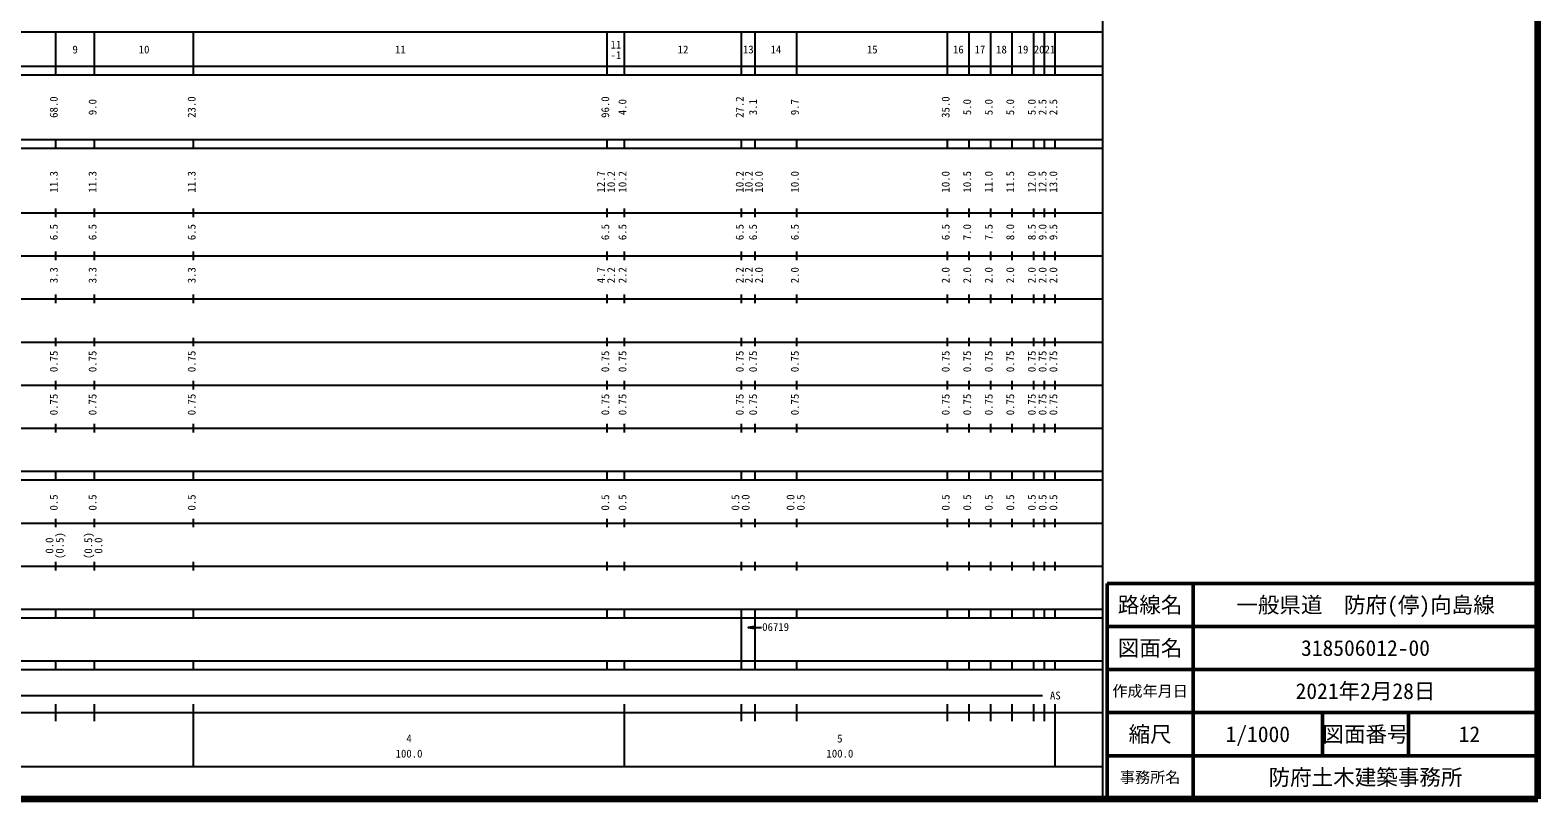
# Model space of a CAD drawing. Units: millimetres on the paper, enlarged 1000 times. Extents: x 40000 to 680000, y 20000 to 380000.
# Drawn here: x 330056 to 680000, y 20000 to 198357 of the extents above; entities that cross this region are included whole.
import ezdxf
from ezdxf.enums import TextEntityAlignment as Align

# ---------------------------------------------------------------- set-up
doc = ezdxf.new("R2010")
doc.units = ezdxf.units.MM
doc.header["$LTSCALE"] = 1000
for name, color, linetype, lineweight in [('M-TTL', 2, 'Continuous', 140), ('M-TTL-BAND', 7, 'Continuous', 25), ('M-TTL-FRAM', 2, 'Continuous', 50), ('M-TTL-LINE', 7, 'Continuous', 50)]:
    doc.layers.add(name, color=color, linetype=linetype, lineweight=lineweight)
doc.layers.add('M-TTL-TXT', color=7, linetype='Continuous')
doc.styles.add('ＭＳ ゴシック', font='')
doc.styles.get('ＭＳ ゴシック').set_extended_font_data('MS Gothic')

# ---------------------------------------------------------------- blocks, each defined once
blk = doc.blocks.new('open_arrow')
at = {"color": 0, "linetype": 'Continuous', "lineweight": -2}
blk.add_lwpolyline([(7.5, 1.25), (0, 0), (7.5, -1.25)], dxfattribs=at)

msp = doc.modelspace()

# ---------------------------------------------------------------- linework, layer by layer
at = {"layer": 'M-TTL'}
for p, q in [((680000, 20000), (680000, 380000)), ((40000, 20000), (680000, 20000))]:
    msp.add_line(p, q, dxfattribs=at)
at = {"layer": 'M-TTL-BAND'}
for p, q in [((579000, 20000), (579000, 370000)), ((68000, 198000), (579000, 198000)), ((336000, 188000), (336000, 198000)), ((345000, 188000), (345000, 198000)), ((368000, 188000), (368000, 198000)), ((464000, 188000), (464000, 198000)), ((468000, 188000), (468000, 198000)), ((495200, 188000), (495200, 198000)), ((498300, 188000), (498300, 198000)), ((508000, 188000), (508000, 198000)), ((543000, 188000), (543000, 198000)), ((548000, 188000), (548000, 198000)), ((553000, 188000), (553000, 198000)), ((558000, 188000), (558000, 198000)), ((563000, 188000), (563000, 198000)), ((565500, 188000), (565500, 198000)), ((568000, 188000), (568000, 198000)), ((40000, 190000), (579000, 190000)), ((40000, 188000), (579000, 188000)), ((40000, 173000), (579000, 173000)), ((336000, 171000), (336000, 173000)), ((345000, 171000), (345000, 173000)), ((368000, 171000), (368000, 173000)), ((464000, 171000), (464000, 173000)), ((468000, 171000), (468000, 173000)), ((495200, 171000), (495200, 173000)), ((498300, 171000), (498300, 173000)), ((508000, 171000), (508000, 173000)), ((543000, 171000), (543000, 173000)), ((548000, 171000), (548000, 173000)), ((553000, 171000), (553000, 173000)), ((558000, 171000), (558000, 173000)), ((563000, 171000), (563000, 173000)), ((565500, 171000), (565500, 173000)), ((568000, 171000), (568000, 173000)), ((40000, 171000), (579000, 171000)), ((40000, 156000), (579000, 156000)), ((336000, 155000), (336000, 157000)), ((345000, 155000), (345000, 157000)), ((368000, 155000), (368000, 157000)), ((464000, 155000), (464000, 157000)), ((468000, 155000), (468000, 157000)), ((495200, 155000), (495200, 157000)), ((498300, 155000), (498300, 157000)), ((508000, 155000), (508000, 157000)), ((543000, 155000), (543000, 157000)), ((548000, 155000), (548000, 157000)), ((553000, 155000), (553000, 157000)), ((558000, 155000), (558000, 157000)), ((563000, 155000), (563000, 157000)), ((565500, 155000), (565500, 157000)), ((568000, 155000), (568000, 157000)), ((336000, 145000), (336000, 147000)), ((345000, 145000), (345000, 147000)), ((368000, 145000), (368000, 147000)), ((464000, 145000), (464000, 147000)), ((468000, 145000), (468000, 147000)), ((495200, 145000), (495200, 147000)), ((498300, 145000), (498300, 147000)), ((508000, 145000), (508000, 147000)), ((543000, 145000), (543000, 147000)), ((548000, 145000), (548000, 147000)), ((553000, 145000), (553000, 147000)), ((558000, 145000), (558000, 147000)), ((563000, 145000), (563000, 147000)), ((565500, 145000), (565500, 147000)), ((568000, 145000), (568000, 147000)), ((46000, 146000), (579000, 146000)), ((336000, 135000), (336000, 137000)), ((345000, 135000), (345000, 137000)), ((368000, 135000), (368000, 137000)), ((464000, 135000), (464000, 137000)), ((468000, 135000), (468000, 137000)), ((495200, 135000), (495200, 137000)), ((498300, 135000), (498300, 137000)), ((508000, 135000), (508000, 137000)), ((543000, 135000), (543000, 137000)), ((548000, 135000), (548000, 137000)), ((553000, 135000), (553000, 137000)), ((558000, 135000), (558000, 137000)), ((563000, 135000), (563000, 137000)), ((565500, 135000), (565500, 137000)), ((568000, 135000), (568000, 137000)), ((52000, 136000), (579000, 136000)), ((46000, 126000), (579000, 126000)), ((336000, 125000), (336000, 127000)), ((345000, 125000), (345000, 127000)), ((368000, 125000), (368000, 127000)), ((464000, 125000), (464000, 127000)), ((468000, 125000), (468000, 127000)), ((495200, 125000), (495200, 127000)), ((498300, 125000), (498300, 127000)), ((508000, 125000), (508000, 127000)), ((543000, 125000), (543000, 127000)), ((548000, 125000), (548000, 127000)), ((553000, 125000), (553000, 127000)), ((558000, 125000), (558000, 127000)), ((563000, 125000), (563000, 127000)), ((565500, 125000), (565500, 127000)), ((568000, 125000), (568000, 127000)), ((52000, 116000), (579000, 116000)), ((336000, 115000), (336000, 117000)), ((345000, 115000), (345000, 117000)), ((368000, 115000), (368000, 117000)), ((464000, 115000), (464000, 117000)), ((468000, 115000), (468000, 117000)), ((495200, 115000), (495200, 117000)), ((498300, 115000), (498300, 117000)), ((508000, 115000), (508000, 117000)), ((543000, 115000), (543000, 117000)), ((548000, 115000), (548000, 117000)), ((553000, 115000), (553000, 117000)), ((558000, 115000), (558000, 117000)), ((563000, 115000), (563000, 117000)), ((565500, 115000), (565500, 117000)), ((568000, 115000), (568000, 117000)), ((46000, 106000), (579000, 106000)), ((336000, 105000), (336000, 107000)), ((345000, 105000), (345000, 107000)), ((368000, 105000), (368000, 107000)), ((464000, 105000), (464000, 107000)), ((468000, 105000), (468000, 107000)), ((495200, 105000), (495200, 107000)), ((498300, 105000), (498300, 107000)), ((508000, 105000), (508000, 107000)), ((543000, 105000), (543000, 107000)), ((548000, 105000), (548000, 107000)), ((553000, 105000), (553000, 107000)), ((558000, 105000), (558000, 107000)), ((563000, 105000), (563000, 107000)), ((565500, 105000), (565500, 107000)), ((568000, 105000), (568000, 107000)), ((40000, 96000), (579000, 96000)), ((336000, 94000), (336000, 96000)), ((345000, 94000), (345000, 96000)), ((368000, 94000), (368000, 96000)), ((464000, 94000), (464000, 96000)), ((468000, 94000), (468000, 96000)), ((495200, 94000), (495200, 96000)), ((498300, 94000), (498300, 96000)), ((508000, 94000), (508000, 96000)), ((543000, 94000), (543000, 96000)), ((548000, 94000), (548000, 96000)), ((553000, 94000), (553000, 96000)), ((558000, 94000), (558000, 96000)), ((563000, 94000), (563000, 96000)), ((565500, 94000), (565500, 96000)), ((568000, 94000), (568000, 96000)), ((40000, 94000), (579000, 94000)), ((49000, 84000), (579000, 84000)), ((336000, 83000), (336000, 85000)), ((345000, 83000), (345000, 85000)), ((368000, 83000), (368000, 85000)), ((464000, 83000), (464000, 85000)), ((468000, 83000), (468000, 85000)), ((495200, 83000), (495200, 85000)), ((498300, 83000), (498300, 85000)), ((508000, 83000), (508000, 85000)), ((543000, 83000), (543000, 85000)), ((548000, 83000), (548000, 85000)), ((553000, 83000), (553000, 85000)), ((558000, 83000), (558000, 85000)), ((563000, 83000), (563000, 85000)), ((565500, 83000), (565500, 85000)), ((568000, 83000), (568000, 85000)), ((40000, 74000), (579000, 74000)), ((336000, 73000), (336000, 75000)), ((345000, 73000), (345000, 75000)), ((368000, 73000), (368000, 75000)), ((464000, 73000), (464000, 75000)), ((468000, 73000), (468000, 75000)), ((495200, 73000), (495200, 75000)), ((498300, 73000), (498300, 75000)), ((508000, 73000), (508000, 75000)), ((543000, 73000), (543000, 75000)), ((548000, 73000), (548000, 75000)), ((553000, 73000), (553000, 75000)), ((558000, 73000), (558000, 75000)), ((563000, 73000), (563000, 75000)), ((565500, 73000), (565500, 75000)), ((568000, 73000), (568000, 75000)), ((40000, 64000), (579000, 64000)), ((336000, 62000), (336000, 64000)), ((345000, 62000), (345000, 64000)), ((368000, 62000), (368000, 64000)), ((464000, 62000), (464000, 64000)), ((468000, 62000), (468000, 64000)), ((495200, 62000), (495200, 64000)), ((498300, 62000), (498300, 64000)), ((508000, 62000), (508000, 64000)), ((543000, 62000), (543000, 64000)), ((548000, 62000), (548000, 64000)), ((553000, 62000), (553000, 64000)), ((558000, 62000), (558000, 64000)), ((563000, 62000), (563000, 64000)), ((565500, 62000), (565500, 64000)), ((568000, 62000), (568000, 64000)), ((40000, 62000), (579000, 62000)), ((495200, 52000), (495200, 62000)), ((496719, 59758), (499809, 59758)), ((498300, 52000), (498300, 62000)), ((40000, 52000), (579000, 52000)), ((40000, 50000), (579000, 50000)), ((336000, 50000), (336000, 52000)), ((345000, 50000), (345000, 52000)), ((368000, 50000), (368000, 52000)), ((464000, 50000), (464000, 52000)), ((468000, 50000), (468000, 52000)), ((495200, 50000), (495200, 52000)), ((498300, 50000), (498300, 52000)), ((508000, 50000), (508000, 52000)), ((543000, 50000), (543000, 52000)), ((548000, 50000), (548000, 52000)), ((553000, 50000), (553000, 52000)), ((558000, 50000), (558000, 52000)), ((563000, 50000), (563000, 52000)), ((565500, 50000), (565500, 52000)), ((568000, 50000), (568000, 52000)), ((71000, 44000), (565000, 44000)), ((336000, 38000), (336000, 42000)), ((345000, 38000), (345000, 42000)), ((368000, 27500), (368000, 42000)), ((468000, 27500), (468000, 42000)), ((495200, 38000), (495200, 42000)), ((498300, 38000), (498300, 42000)), ((508000, 38000), (508000, 42000)), ((543000, 38000), (543000, 42000)), ((548000, 38000), (548000, 42000)), ((553000, 38000), (553000, 42000)), ((558000, 38000), (558000, 42000)), ((563000, 38000), (563000, 42000)), ((565500, 38000), (565500, 42000)), ((568000, 27500), (568000, 42000)), ((40000, 40000), (579000, 40000)), ((68000, 27500), (579000, 27500))]:
    msp.add_line(p, q, dxfattribs=at)
at = {"layer": 'M-TTL-FRAM'}
for p, q in [((680000, 70000), (580000, 70000)), ((580000, 70000), (580000, 20000))]:
    msp.add_line(p, q, dxfattribs=at)
at = {"layer": 'M-TTL-LINE'}
for p, q in [((600000, 70000), (600000, 20000)), ((680000, 60000), (580000, 60000)), ((680000, 50000), (580000, 50000)), ((680000, 40000), (580000, 40000)), ((630000, 40000), (630000, 30000)), ((650000, 40000), (650000, 30000)), ((680000, 30000), (580000, 30000))]:
    msp.add_line(p, q, dxfattribs=at)

# ---------------------------------------------------------------- block references
at = {"layer": 'M-TTL-BAND', "xscale": 200, "yscale": 200}
msp.add_blockref('open_arrow', (496719, 59758), dxfattribs=at)

# ---------------------------------------------------------------- texts
at = {"layer": 'M-TTL-BAND', "style": 'ＭＳ ゴシック'}
for s, p in [('9', (340500, 192405)), ('10', (356500, 192405)), ('11', (416000, 192405)), ('11', (466000, 193539)), ('-1', (466000, 191097)), ('12', (481600, 192405)), ('13', (496750, 192405)), ('14', (503150, 192405)), ('15', (525500, 192405)), ('16', (545500, 192405)), ('17', (550500, 192405)), ('18', (555500, 192405)), ('19', (560500, 192405)), ('20', (564250, 192405)), ('21', (566750, 192405)), ('AS', (568000, 42500)), ('4', (418000, 32523)), ('5', (518000, 32523)), ('100.0', (418000, 29033)), ('100.0', (518000, 29033))]:
    msp.add_text(s, height=1833, dxfattribs=at).set_placement(p, align=Align.BOTTOM_CENTER)
for s, p in [('68.0', (337000, 180500)), ('9.0', (346000, 180500)), ('23.0', (369000, 180500)), ('96.0', (465000, 180500)), ('4.0', (469000, 180500)), ('27.2', (496200, 180500)), ('3.1', (499300, 180500)), ('9.7', (509000, 180500)), ('35.0', (544000, 180500)), ('5.0', (549000, 180500)), ('5.0', (554000, 180500)), ('5.0', (559000, 180500)), ('5.0', (564000, 180500)), ('2.5', (566500, 180500)), ('2.5', (569000, 180500)), ('11.3', (337000, 163174)), ('11.3', (346000, 163174)), ('11.3', (369000, 163174)), ('12.7', (464000, 163174)), ('10.2', (466370, 163174)), ('10.2', (469000, 163174)), ('10.2', (496200, 163174)), ('10.2', (498300, 163174)), ('10.0', (500670, 163174)), ('10.0', (509000, 163174)), ('10.0', (544000, 163174)), ('10.5', (549000, 163174)), ('11.0', (554000, 163174)), ('11.5', (559000, 163174)), ('12.0', (564000, 163174)), ('12.5', (566500, 163174)), ('13.0', (569000, 163174)), ('6.5', (337000, 151500)), ('6.5', (346000, 151500)), ('6.5', (369000, 151500)), ('6.5', (465000, 151500)), ('6.5', (469000, 151500)), ('6.5', (496200, 151500)), ('6.5', (499300, 151500)), ('6.5', (509000, 151500)), ('6.5', (544000, 151500)), ('7.0', (549000, 151500)), ('7.5', (554000, 151500)), ('8.0', (559000, 151500)), ('8.5', (564000, 151500)), ('9.0', (566500, 151500)), ('9.5', (569000, 151500)), ('3.3', (337000, 141500)), ('3.3', (346000, 141500)), ('3.3', (369000, 141500)), ('4.7', (464000, 141500)), ('2.2', (466370, 141500)), ('2.2', (469000, 141500)), ('2.2', (496200, 141500)), ('2.2', (498300, 141500)), ('2.0', (500670, 141500)), ('2.0', (509000, 141500)), ('2.0', (544000, 141500)), ('2.0', (549000, 141500)), ('2.0', (554000, 141500)), ('2.0', (559000, 141500)), ('2.0', (564000, 141500)), ('2.0', (566500, 141500)), ('2.0', (569000, 141500)), ('0.75', (337000, 121500)), ('0.75', (346000, 121500)), ('0.75', (369000, 121500)), ('0.75', (465000, 121500)), ('0.75', (469000, 121500)), ('0.75', (496200, 121500)), ('0.75', (499300, 121500)), ('0.75', (509000, 121500)), ('0.75', (544000, 121500)), ('0.75', (549000, 121500)), ('0.75', (554000, 121500)), ('0.75', (559000, 121500)), ('0.75', (564000, 121500)), ('0.75', (566500, 121500)), ('0.75', (569000, 121500)), ('0.75', (337000, 111500)), ('0.75', (346000, 111500)), ('0.75', (369000, 111500)), ('0.75', (465000, 111500)), ('0.75', (469000, 111500)), ('0.75', (496200, 111500)), ('0.75', (499300, 111500)), ('0.75', (509000, 111500)), ('0.75', (544000, 111500)), ('0.75', (549000, 111500)), ('0.75', (554000, 111500)), ('0.75', (559000, 111500)), ('0.75', (564000, 111500)), ('0.75', (566500, 111500)), ('0.75', (569000, 111500)), ('0.5', (337000, 88764)), ('0.5', (346000, 88764)), ('0.5', (369000, 88764)), ('0.5', (465000, 88764)), ('0.5', (469000, 88764)), ('0.5', (495200, 88764)), ('0.0', (497570, 88764)), ('0.0', (508000, 88764)), ('0.5', (510370, 88764)), ('0.5', (544000, 88764)), ('0.5', (549000, 88764)), ('0.5', (554000, 88764)), ('0.5', (559000, 88764)), ('0.5', (564000, 88764)), ('0.5', (566500, 88764)), ('0.5', (569000, 88764)), ('0.0', (336000, 78764)), ('(0.5)', (338370, 78764)), ('(0.5)', (345000, 78764)), ('0.0', (347370, 78764))]:
    msp.add_text(s, height=1833, rotation=90, dxfattribs=at).set_placement(p, align=Align.BOTTOM_CENTER)
msp.add_text('06719', height=1833, dxfattribs=at).set_placement((499964, 58405), align=Align.BOTTOM_LEFT)
at = {"layer": 'M-TTL-TXT', "style": 'ＭＳ ゴシック'}
for s, height, p in [('路線名', 3666, (590000, 65000)), ('路線名', 3666, (590000, 65000)), ('一般県道\u3000防府(停)向島線', 3666, (640000, 65000)), ('図面名', 3666, (590000, 55000)), ('図面名', 3666, (590000, 55000)), ('318506012-00', 3666, (640000, 55000)), ('作成年月日', 2566, (590000, 45000)), ('作成年月日', 2566, (590000, 45000)), ('2021年2月28日', 3666, (640000, 45000)), ('縮尺', 3666, (590000, 35000)), ('縮尺', 3666, (590000, 35000)), ('1/1000', 3666, (615000, 35000)), ('図面番号', 3666, (640000, 35000)), ('図面番号', 3666, (640000, 35000)), ('12', 3666, (664125, 35000)), ('事務所名', 2566, (590000, 25000)), ('事務所名', 2566, (590000, 25000)), ('防府土木建築事務所', 3666, (640000, 25000))]:
    msp.add_text(s, height=height, dxfattribs=at).set_placement(p, align=Align.MIDDLE_CENTER)

doc.saveas('drawing.dxf')
